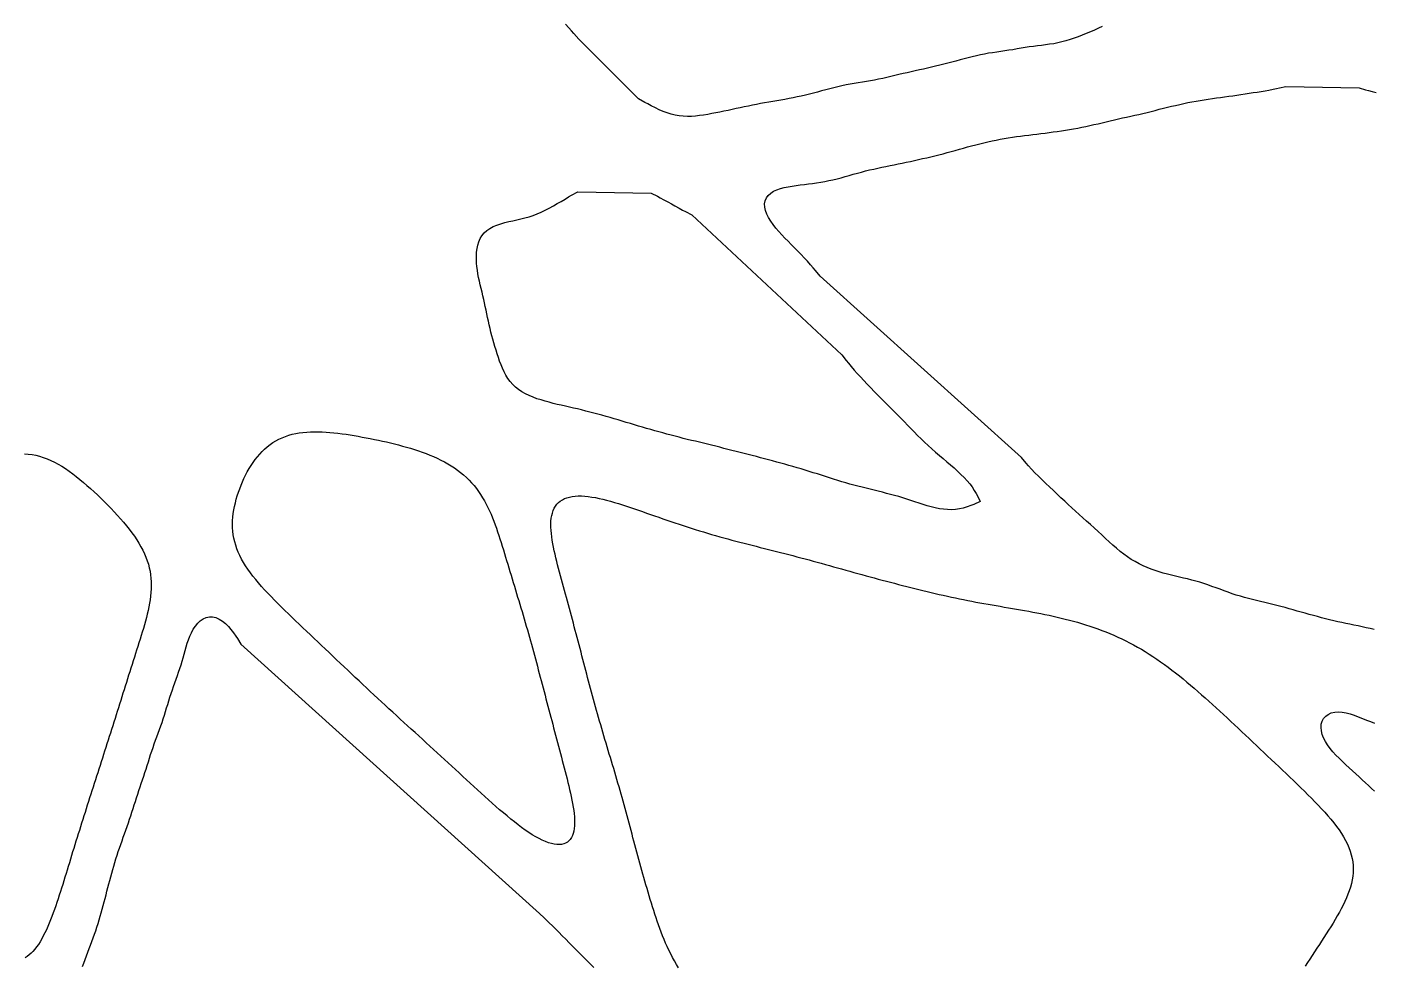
# Model space of a CAD drawing. Header units: metres. Extents: x 134 to 251, y -1 to 112.
# Drawn here: x 190.16 to 229.71, y 24.12 to 51.67 of the extents above; entities that cross this region are included whole.
import ezdxf

# ---------------------------------------------------------------- set-up
doc = ezdxf.new("R2010")
doc.units = ezdxf.units.M

msp = doc.modelspace()

# ---------------------------------------------------------------- linework, layer by layer
for points in [[(221.728, 51.685), (221.613, 51.633), (221.496, 51.582), (221.377, 51.531), (221.258, 51.482), (221.139, 51.433), (221.019, 51.386), (220.899, 51.341), (220.78, 51.3), (220.66, 51.263), (220.541, 51.231), (220.421, 51.204), (220.301, 51.181), (220.182, 51.162), (220.062, 51.145), (219.943, 51.13), (219.823, 51.116), (219.704, 51.1), (219.584, 51.084), (219.465, 51.066), (219.345, 51.046), (219.226, 51.026), (219.106, 51.005), (218.986, 50.986), (218.867, 50.967), (218.747, 50.95), (218.628, 50.933), (218.508, 50.916), (218.389, 50.898), (218.269, 50.877), (218.15, 50.854), (218.03, 50.828), (217.911, 50.799), (217.791, 50.768), (217.672, 50.736), (217.552, 50.704), (217.432, 50.672), (217.313, 50.641), (217.193, 50.61), (217.074, 50.58), (216.954, 50.551), (216.835, 50.523), (216.715, 50.494), (216.596, 50.466), (216.476, 50.438), (216.357, 50.411), (216.237, 50.384), (216.118, 50.357), (215.998, 50.33), (215.879, 50.303), (215.759, 50.275), (215.64, 50.247), (215.52, 50.219), (215.401, 50.191), (215.281, 50.164), (215.162, 50.138), (215.042, 50.114), (214.923, 50.091), (214.803, 50.071), (214.684, 50.051), (214.564, 50.033), (214.445, 50.013), (214.325, 49.993), (214.206, 49.971), (214.086, 49.946), (213.967, 49.919), (213.847, 49.89), (213.728, 49.859), (213.608, 49.827), (213.489, 49.795), (213.369, 49.763), (213.25, 49.732), (213.13, 49.702), (213.011, 49.673), (212.891, 49.645), (212.772, 49.619), (212.652, 49.593), (212.533, 49.57), (212.413, 49.547), (212.294, 49.526), (212.174, 49.505), (212.055, 49.485), (211.935, 49.465), (211.816, 49.444), (211.697, 49.422), (211.577, 49.399), (211.458, 49.375), (211.338, 49.351), (211.219, 49.326), (211.099, 49.301), (210.98, 49.276), (210.86, 49.251), (210.741, 49.225), (210.621, 49.2), (210.502, 49.175), (210.383, 49.151), (210.263, 49.128), (210.144, 49.106), (210.024, 49.086), (209.905, 49.069), (209.785, 49.057), (209.666, 49.049), (209.547, 49.046), (209.427, 49.051), (209.308, 49.064), (209.188, 49.085), (209.069, 49.114), (208.951, 49.151), (208.834, 49.195), (208.718, 49.244), (208.607, 49.297), (208.488, 49.358), (208.386, 49.412), (208.3, 49.459), (208.114, 49.562), (206.359, 51.317), (206.217, 51.482), (206.148, 51.558), (206.065, 51.649), (205.968, 51.755)], [(229.711, 33.989), (229.592, 34.019), (229.473, 34.047), (229.354, 34.073), (229.235, 34.098), (229.116, 34.122), (228.997, 34.146), (228.877, 34.17), (228.758, 34.195), (228.639, 34.221), (228.52, 34.249), (228.401, 34.278), (228.282, 34.309), (228.163, 34.34), (228.044, 34.371), (227.924, 34.404), (227.805, 34.436), (227.686, 34.469), (227.567, 34.502), (227.448, 34.535), (227.329, 34.568), (227.21, 34.601), (227.091, 34.635), (226.972, 34.667), (226.852, 34.698), (226.733, 34.728), (226.614, 34.757), (226.495, 34.785), (226.376, 34.813), (226.257, 34.841), (226.138, 34.869), (226.019, 34.9), (225.9, 34.933), (225.78, 34.968), (225.661, 35.005), (225.542, 35.044), (225.423, 35.086), (225.304, 35.129), (225.185, 35.173), (225.066, 35.217), (224.947, 35.26), (224.828, 35.302), (224.709, 35.342), (224.59, 35.379), (224.471, 35.413), (224.352, 35.445), (224.232, 35.476), (224.113, 35.504), (223.994, 35.531), (223.875, 35.559), (223.756, 35.588), (223.637, 35.618), (223.518, 35.649), (223.399, 35.684), (223.28, 35.723), (223.161, 35.766), (223.042, 35.813), (222.924, 35.865), (222.807, 35.922), (222.692, 35.984), (222.578, 36.052), (222.466, 36.125), (222.357, 36.204), (222.25, 36.287), (222.143, 36.376), (222.037, 36.47), (221.931, 36.567), (221.823, 36.668), (221.714, 36.77), (221.604, 36.872), (221.492, 36.975), (221.38, 37.076), (221.268, 37.175), (221.158, 37.273), (221.049, 37.37), (220.942, 37.466), (220.835, 37.563), (220.729, 37.66), (220.623, 37.759), (220.515, 37.861), (220.406, 37.964), (220.295, 38.069), (220.182, 38.175), (220.07, 38.28), (219.96, 38.387), (219.852, 38.491), (219.752, 38.591), (219.65, 38.699), (219.565, 38.791), (219.496, 38.869), (219.356, 39.036), (213.447, 44.356), (213.311, 44.523), (213.245, 44.6), (213.165, 44.691), (213.07, 44.797), (212.98, 44.894), (212.886, 44.993), (212.789, 45.093), (212.693, 45.19), (212.597, 45.287), (212.503, 45.383), (212.411, 45.479), (212.321, 45.576), (212.233, 45.673), (212.149, 45.771), (212.069, 45.872), (211.996, 45.975), (211.931, 46.078), (211.878, 46.182), (211.84, 46.285), (211.818, 46.385), (211.815, 46.482), (211.832, 46.572), (211.869, 46.655), (211.924, 46.729), (211.995, 46.794), (212.08, 46.849), (212.177, 46.894), (212.282, 46.931), (212.393, 46.96), (212.508, 46.984), (212.625, 47.004), (212.743, 47.02), (212.863, 47.036), (212.982, 47.05), (213.102, 47.065), (213.222, 47.081), (213.341, 47.098), (213.461, 47.117), (213.581, 47.138), (213.701, 47.162), (213.82, 47.188), (213.94, 47.217), (214.06, 47.248), (214.179, 47.281), (214.299, 47.315), (214.419, 47.349), (214.539, 47.383), (214.658, 47.415), (214.778, 47.446), (214.898, 47.476), (215.017, 47.504), (215.137, 47.53), (215.257, 47.555), (215.377, 47.579), (215.496, 47.603), (215.616, 47.627), (215.736, 47.651), (215.855, 47.676), (215.975, 47.701), (216.095, 47.727), (216.215, 47.754), (216.334, 47.781), (216.454, 47.808), (216.574, 47.836), (216.694, 47.864), (216.813, 47.892), (216.933, 47.921), (217.053, 47.952), (217.173, 47.984), (217.292, 48.017), (217.412, 48.05), (217.532, 48.084), (217.652, 48.118), (217.771, 48.151), (217.891, 48.183), (218.011, 48.214), (218.131, 48.244), (218.25, 48.273), (218.37, 48.3), (218.49, 48.327), (218.61, 48.352), (218.729, 48.375), (218.849, 48.397), (218.969, 48.417), (219.089, 48.436), (219.208, 48.454), (219.328, 48.47), (219.448, 48.485), (219.568, 48.5), (219.687, 48.514), (219.807, 48.528), (219.927, 48.543), (220.047, 48.558), (220.166, 48.574), (220.286, 48.591), (220.406, 48.608), (220.526, 48.627), (220.645, 48.646), (220.765, 48.666), (220.885, 48.686), (221.005, 48.707), (221.125, 48.73), (221.244, 48.754), (221.364, 48.778), (221.484, 48.805), (221.604, 48.832), (221.724, 48.861), (221.843, 48.89), (221.963, 48.919), (222.083, 48.947), (222.203, 48.974), (222.323, 49.001), (222.442, 49.027), (222.562, 49.053), (222.682, 49.08), (222.802, 49.107), (222.922, 49.135), (223.041, 49.165), (223.161, 49.195), (223.281, 49.225), (223.401, 49.255), (223.521, 49.285), (223.64, 49.315), (223.76, 49.344), (223.88, 49.372), (224, 49.4), (224.12, 49.426), (224.24, 49.451), (224.359, 49.475), (224.479, 49.497), (224.599, 49.517), (224.719, 49.536), (224.839, 49.554), (224.958, 49.571), (225.078, 49.588), (225.198, 49.604), (225.318, 49.621), (225.438, 49.638), (225.558, 49.655), (225.677, 49.672), (225.797, 49.69), (225.917, 49.708), (226.037, 49.727), (226.156, 49.745), (226.275, 49.763), (226.393, 49.782), (226.509, 49.801), (226.62, 49.82), (226.74, 49.844), (226.843, 49.864), (226.929, 49.882), (227.115, 49.926), (229.269, 49.888), (229.456, 49.829), (229.542, 49.805), (229.645, 49.777), (229.766, 49.747)], [(190.086, 39.149), (190.197, 39.141), (190.309, 39.127), (190.42, 39.106), (190.53, 39.078), (190.64, 39.043), (190.75, 39.002), (190.859, 38.955), (190.967, 38.903), (191.075, 38.844), (191.183, 38.781), (191.29, 38.713), (191.396, 38.64), (191.503, 38.563), (191.608, 38.482), (191.714, 38.398), (191.819, 38.311), (191.923, 38.222), (192.027, 38.13), (192.13, 38.036), (192.232, 37.94), (192.334, 37.843), (192.434, 37.744), (192.533, 37.645), (192.63, 37.545), (192.725, 37.444), (192.818, 37.343), (192.909, 37.241), (192.997, 37.139), (193.082, 37.037), (193.163, 36.935), (193.24, 36.833), (193.314, 36.73), (193.383, 36.628), (193.447, 36.525), (193.507, 36.423), (193.561, 36.32), (193.61, 36.217), (193.654, 36.115), (193.692, 36.012), (193.725, 35.909), (193.752, 35.805), (193.774, 35.702), (193.79, 35.599), (193.802, 35.495), (193.809, 35.391), (193.811, 35.287), (193.808, 35.182), (193.801, 35.078), (193.791, 34.973), (193.777, 34.868), (193.76, 34.763), (193.74, 34.658), (193.718, 34.553), (193.693, 34.447), (193.666, 34.342), (193.638, 34.236), (193.608, 34.131), (193.578, 34.025), (193.546, 33.919), (193.514, 33.814), (193.481, 33.708), (193.448, 33.602), (193.414, 33.496), (193.381, 33.391), (193.347, 33.285), (193.313, 33.179), (193.28, 33.073), (193.246, 32.967), (193.213, 32.861), (193.179, 32.756), (193.146, 32.65), (193.113, 32.544), (193.079, 32.438), (193.046, 32.332), (193.013, 32.227), (192.98, 32.121), (192.947, 32.015), (192.913, 31.909), (192.88, 31.803), (192.847, 31.698), (192.813, 31.592), (192.78, 31.486), (192.746, 31.38), (192.712, 31.274), (192.679, 31.169), (192.645, 31.063), (192.611, 30.957), (192.577, 30.851), (192.543, 30.745), (192.509, 30.64), (192.475, 30.534), (192.441, 30.428), (192.407, 30.322), (192.374, 30.216), (192.34, 30.111), (192.306, 30.005), (192.272, 29.899), (192.238, 29.793), (192.204, 29.687), (192.17, 29.582), (192.136, 29.476), (192.102, 29.37), (192.069, 29.264), (192.035, 29.158), (192.001, 29.053), (191.967, 28.947), (191.933, 28.841), (191.9, 28.735), (191.866, 28.629), (191.832, 28.524), (191.799, 28.418), (191.765, 28.312), (191.732, 28.206), (191.699, 28.1), (191.666, 27.995), (191.633, 27.889), (191.6, 27.783), (191.567, 27.677), (191.535, 27.571), (191.502, 27.466), (191.47, 27.36), (191.437, 27.254), (191.405, 27.148), (191.372, 27.042), (191.34, 26.937), (191.308, 26.831), (191.275, 26.725), (191.243, 26.619), (191.21, 26.514), (191.176, 26.408), (191.143, 26.303), (191.109, 26.198), (191.075, 26.093), (191.04, 25.988), (191.004, 25.884), (190.968, 25.78), (190.931, 25.678), (190.893, 25.576), (190.854, 25.476), (190.814, 25.377), (190.773, 25.279), (190.73, 25.184), (190.686, 25.091), (190.641, 25.002), (190.594, 24.915), (190.546, 24.833), (190.496, 24.754), (190.445, 24.681), (190.392, 24.612), (190.337, 24.55), (190.282, 24.493), (190.225, 24.444), (190.167, 24.401), (190.109, 24.365)], [(209.29, 24.063), (209.228, 24.167), (209.168, 24.271), (209.112, 24.375), (209.057, 24.479), (209.006, 24.584), (208.957, 24.69), (208.91, 24.795), (208.865, 24.901), (208.822, 25.007), (208.78, 25.113), (208.74, 25.219), (208.702, 25.326), (208.664, 25.432), (208.628, 25.539), (208.593, 25.645), (208.558, 25.752), (208.525, 25.859), (208.491, 25.966), (208.459, 26.072), (208.427, 26.179), (208.395, 26.286), (208.363, 26.392), (208.332, 26.499), (208.302, 26.606), (208.271, 26.713), (208.241, 26.819), (208.211, 26.926), (208.181, 27.033), (208.152, 27.14), (208.123, 27.246), (208.094, 27.353), (208.065, 27.46), (208.036, 27.566), (208.007, 27.673), (207.979, 27.78), (207.95, 27.886), (207.922, 27.993), (207.894, 28.1), (207.865, 28.206), (207.837, 28.313), (207.808, 28.42), (207.779, 28.527), (207.75, 28.633), (207.721, 28.74), (207.692, 28.847), (207.662, 28.953), (207.632, 29.06), (207.602, 29.167), (207.572, 29.274), (207.541, 29.38), (207.51, 29.487), (207.479, 29.594), (207.448, 29.7), (207.416, 29.807), (207.384, 29.914), (207.352, 30.021), (207.32, 30.127), (207.288, 30.234), (207.256, 30.341), (207.224, 30.448), (207.192, 30.554), (207.16, 30.661), (207.128, 30.768), (207.097, 30.875), (207.065, 30.981), (207.034, 31.088), (207.003, 31.195), (206.972, 31.301), (206.941, 31.408), (206.911, 31.515), (206.881, 31.622), (206.851, 31.728), (206.821, 31.835), (206.792, 31.942), (206.763, 32.048), (206.734, 32.155), (206.705, 32.262), (206.677, 32.368), (206.648, 32.475), (206.62, 32.582), (206.592, 32.688), (206.564, 32.795), (206.536, 32.902), (206.508, 33.008), (206.48, 33.115), (206.453, 33.222), (206.425, 33.328), (206.397, 33.435), (206.369, 33.542), (206.341, 33.648), (206.313, 33.755), (206.285, 33.862), (206.257, 33.968), (206.228, 34.075), (206.2, 34.182), (206.171, 34.288), (206.143, 34.395), (206.114, 34.502), (206.085, 34.608), (206.056, 34.715), (206.027, 34.822), (205.998, 34.929), (205.969, 35.035), (205.939, 35.142), (205.91, 35.249), (205.881, 35.355), (205.852, 35.462), (205.823, 35.568), (205.795, 35.674), (205.766, 35.781), (205.739, 35.887), (205.712, 35.992), (205.686, 36.097), (205.662, 36.202), (205.638, 36.306), (205.617, 36.409), (205.597, 36.511), (205.58, 36.612), (205.565, 36.711), (205.554, 36.808), (205.545, 36.903), (205.541, 36.996), (205.54, 37.086), (205.544, 37.173), (205.552, 37.256), (205.566, 37.336), (205.585, 37.411), (205.609, 37.482), (205.639, 37.549), (205.675, 37.61), (205.717, 37.666), (205.765, 37.716), (205.818, 37.761), (205.877, 37.8), (205.942, 37.833), (206.013, 37.86), (206.088, 37.881), (206.169, 37.897), (206.254, 37.907), (206.344, 37.911), (206.438, 37.911), (206.535, 37.905), (206.636, 37.895), (206.74, 37.881), (206.846, 37.862), (206.955, 37.84), (207.065, 37.815), (207.178, 37.787), (207.291, 37.756), (207.406, 37.723), (207.522, 37.688), (207.639, 37.652), (207.756, 37.613), (207.874, 37.574), (207.992, 37.534), (208.111, 37.494), (208.23, 37.452), (208.349, 37.411), (208.468, 37.369), (208.587, 37.327), (208.706, 37.286), (208.825, 37.244), (208.945, 37.203), (209.064, 37.163), (209.183, 37.122), (209.303, 37.082), (209.422, 37.043), (209.541, 37.004), (209.66, 36.966), (209.78, 36.929), (209.899, 36.892), (210.018, 36.856), (210.138, 36.82), (210.257, 36.785), (210.376, 36.751), (210.496, 36.717), (210.615, 36.684), (210.734, 36.651), (210.853, 36.619), (210.973, 36.587), (211.092, 36.556), (211.211, 36.525), (211.331, 36.495), (211.45, 36.464), (211.569, 36.434), (211.689, 36.404), (211.808, 36.373), (211.927, 36.343), (212.047, 36.313), (212.166, 36.283), (212.285, 36.252), (212.405, 36.222), (212.524, 36.191), (212.643, 36.16), (212.763, 36.129), (212.882, 36.097), (213.002, 36.065), (213.121, 36.033), (213.24, 36.001), (213.36, 35.968), (213.479, 35.935), (213.598, 35.903), (213.718, 35.87), (213.837, 35.836), (213.956, 35.803), (214.076, 35.77), (214.195, 35.737), (214.314, 35.704), (214.434, 35.67), (214.553, 35.637), (214.672, 35.605), (214.792, 35.572), (214.911, 35.54), (215.03, 35.507), (215.15, 35.475), (215.269, 35.443), (215.389, 35.412), (215.508, 35.38), (215.627, 35.349), (215.747, 35.318), (215.866, 35.288), (215.985, 35.257), (216.105, 35.227), (216.224, 35.197), (216.344, 35.168), (216.463, 35.138), (216.582, 35.109), (216.702, 35.081), (216.821, 35.053), (216.941, 35.025), (217.06, 34.998), (217.179, 34.971), (217.299, 34.945), (217.418, 34.919), (217.538, 34.894), (217.657, 34.87), (217.776, 34.846), (217.896, 34.823), (218.015, 34.8), (218.135, 34.778), (218.254, 34.757), (218.373, 34.735), (218.493, 34.715), (218.612, 34.694), (218.732, 34.674), (218.851, 34.653), (218.971, 34.633), (219.09, 34.613), (219.209, 34.593), (219.329, 34.572), (219.448, 34.551), (219.568, 34.529), (219.687, 34.507), (219.807, 34.484), (219.926, 34.461), (220.045, 34.437), (220.165, 34.412), (220.284, 34.385), (220.404, 34.358), (220.523, 34.33), (220.642, 34.3), (220.762, 34.27), (220.881, 34.237), (221, 34.204), (221.119, 34.169), (221.238, 34.132), (221.357, 34.094), (221.475, 34.054), (221.594, 34.012), (221.712, 33.968), (221.83, 33.923), (221.948, 33.875), (222.065, 33.825), (222.182, 33.773), (222.299, 33.719), (222.415, 33.662), (222.531, 33.603), (222.646, 33.542), (222.761, 33.479), (222.875, 33.413), (222.989, 33.344), (223.103, 33.274), (223.215, 33.201), (223.328, 33.125), (223.439, 33.048), (223.55, 32.968), (223.661, 32.887), (223.771, 32.803), (223.881, 32.718), (223.991, 32.631), (224.1, 32.543), (224.208, 32.453), (224.317, 32.362), (224.425, 32.269), (224.533, 32.175), (224.64, 32.081), (224.748, 31.985), (224.855, 31.889), (224.963, 31.792), (225.07, 31.694), (225.177, 31.596), (225.284, 31.497), (225.392, 31.398), (225.499, 31.298), (225.607, 31.198), (225.715, 31.097), (225.822, 30.996), (225.93, 30.895), (226.039, 30.793), (226.147, 30.691), (226.255, 30.589), (226.364, 30.487), (226.472, 30.384), (226.581, 30.282), (226.689, 30.179), (226.798, 30.076), (226.907, 29.973), (227.015, 29.87), (227.124, 29.766), (227.232, 29.663), (227.34, 29.56), (227.447, 29.457), (227.554, 29.353), (227.659, 29.25), (227.764, 29.147), (227.867, 29.044), (227.968, 28.941), (228.068, 28.838), (228.165, 28.735), (228.26, 28.631), (228.351, 28.528), (228.439, 28.425), (228.523, 28.322), (228.603, 28.218), (228.678, 28.115), (228.747, 28.011), (228.811, 27.907), (228.87, 27.803), (228.922, 27.699), (228.967, 27.594), (229.006, 27.49), (229.037, 27.385), (229.062, 27.28), (229.079, 27.175), (229.09, 27.07), (229.093, 26.965), (229.09, 26.859), (229.079, 26.754), (229.063, 26.648), (229.04, 26.543), (229.012, 26.437), (228.978, 26.331), (228.939, 26.226), (228.896, 26.12), (228.848, 26.015), (228.797, 25.909), (228.743, 25.803), (228.686, 25.698), (228.626, 25.592), (228.564, 25.486), (228.501, 25.381), (228.436, 25.275), (228.37, 25.17), (228.303, 25.064), (228.235, 24.959), (228.167, 24.853), (228.099, 24.748), (228.03, 24.642), (227.961, 24.537), (227.891, 24.431), (227.822, 24.326), (227.753, 24.22), (227.684, 24.115)], [(191.791, 24.104), (191.83, 24.209), (191.87, 24.315), (191.909, 24.42), (191.949, 24.525), (191.988, 24.63), (192.026, 24.736), (192.065, 24.841), (192.104, 24.946), (192.142, 25.052), (192.179, 25.157), (192.214, 25.262), (192.248, 25.368), (192.281, 25.473), (192.311, 25.579), (192.34, 25.684), (192.369, 25.789), (192.397, 25.895), (192.426, 26), (192.454, 26.106), (192.482, 26.211), (192.51, 26.317), (192.539, 26.422), (192.567, 26.528), (192.594, 26.633), (192.621, 26.739), (192.649, 26.844), (192.679, 26.95), (192.709, 27.055), (192.74, 27.16), (192.773, 27.266), (192.807, 27.371), (192.843, 27.477), (192.879, 27.582), (192.915, 27.687), (192.951, 27.793), (192.988, 27.898), (193.026, 28.003), (193.063, 28.109), (193.1, 28.214), (193.137, 28.319), (193.173, 28.425), (193.209, 28.53), (193.244, 28.635), (193.278, 28.741), (193.311, 28.846), (193.344, 28.952), (193.377, 29.057), (193.411, 29.162), (193.445, 29.268), (193.48, 29.373), (193.516, 29.479), (193.552, 29.584), (193.588, 29.689), (193.623, 29.795), (193.657, 29.9), (193.691, 30.005), (193.724, 30.111), (193.757, 30.216), (193.79, 30.322), (193.825, 30.427), (193.861, 30.532), (193.898, 30.638), (193.936, 30.743), (193.975, 30.848), (194.014, 30.954), (194.053, 31.059), (194.091, 31.164), (194.127, 31.27), (194.162, 31.375), (194.196, 31.481), (194.229, 31.586), (194.261, 31.691), (194.293, 31.797), (194.326, 31.902), (194.359, 32.008), (194.394, 32.113), (194.429, 32.219), (194.466, 32.324), (194.503, 32.429), (194.541, 32.535), (194.578, 32.64), (194.614, 32.745), (194.65, 32.851), (194.683, 32.956), (194.715, 33.062), (194.745, 33.167), (194.775, 33.272), (194.804, 33.378), (194.834, 33.483), (194.866, 33.589), (194.902, 33.694), (194.943, 33.798), (194.99, 33.9), (195.044, 33.999), (195.105, 34.092), (195.174, 34.176), (195.25, 34.249), (195.333, 34.307), (195.422, 34.347), (195.515, 34.366), (195.611, 34.365), (195.708, 34.342), (195.804, 34.299), (195.898, 34.239), (195.988, 34.165), (196.073, 34.081), (196.15, 33.993), (196.226, 33.892), (196.289, 33.803), (196.339, 33.727), (196.439, 33.56), (205.208, 25.664), (205.345, 25.533), (205.411, 25.469), (205.491, 25.391), (205.586, 25.299), (205.678, 25.209), (205.775, 25.112), (205.876, 25.011), (205.978, 24.908), (206.081, 24.803), (206.185, 24.697), (206.29, 24.59), (206.394, 24.485), (206.498, 24.38), (206.602, 24.277), (206.704, 24.177), (206.806, 24.078)], [(229.715, 29.25), (229.63, 29.33), (229.541, 29.412), (229.45, 29.496), (229.358, 29.581), (229.265, 29.667), (229.169, 29.755), (229.072, 29.845), (228.974, 29.935), (228.875, 30.027), (228.776, 30.12), (228.679, 30.215), (228.586, 30.31), (228.498, 30.407), (228.416, 30.506), (228.342, 30.607), (228.277, 30.71), (228.224, 30.813), (228.184, 30.917), (228.158, 31.02), (228.148, 31.12), (228.155, 31.216), (228.181, 31.304), (228.225, 31.383), (228.285, 31.45), (228.361, 31.504), (228.45, 31.544), (228.549, 31.568), (228.657, 31.576), (228.769, 31.57), (228.885, 31.551), (229.003, 31.521), (229.123, 31.482), (229.242, 31.436), (229.362, 31.387), (229.481, 31.338), (229.601, 31.29), (229.72, 31.245)]]:
    msp.add_lwpolyline(points)
for points in [[(218.138, 37.751), (217.952, 37.662), (217.867, 37.628), (217.764, 37.591), (217.645, 37.554), (217.534, 37.531), (217.418, 37.515), (217.3, 37.508), (217.182, 37.51), (217.063, 37.52), (216.944, 37.538), (216.824, 37.562), (216.705, 37.592), (216.586, 37.626), (216.466, 37.663), (216.347, 37.702), (216.227, 37.742), (216.108, 37.781), (215.989, 37.819), (215.869, 37.856), (215.75, 37.891), (215.631, 37.925), (215.511, 37.957), (215.392, 37.988), (215.273, 38.019), (215.153, 38.049), (215.034, 38.079), (214.914, 38.109), (214.795, 38.139), (214.676, 38.169), (214.556, 38.199), (214.437, 38.23), (214.318, 38.262), (214.198, 38.296), (214.079, 38.33), (213.96, 38.366), (213.84, 38.403), (213.721, 38.441), (213.602, 38.479), (213.482, 38.518), (213.363, 38.556), (213.244, 38.593), (213.124, 38.631), (213.005, 38.668), (212.886, 38.703), (212.766, 38.739), (212.647, 38.774), (212.528, 38.808), (212.408, 38.841), (212.289, 38.874), (212.17, 38.907), (212.05, 38.939), (211.931, 38.971), (211.811, 39.003), (211.692, 39.034), (211.573, 39.065), (211.454, 39.096), (211.334, 39.126), (211.215, 39.156), (211.096, 39.186), (210.976, 39.216), (210.857, 39.246), (210.738, 39.277), (210.618, 39.308), (210.499, 39.339), (210.38, 39.369), (210.26, 39.4), (210.141, 39.43), (210.022, 39.459), (209.902, 39.487), (209.783, 39.515), (209.664, 39.543), (209.545, 39.572), (209.425, 39.601), (209.306, 39.632), (209.187, 39.663), (209.067, 39.695), (208.948, 39.728), (208.829, 39.761), (208.709, 39.794), (208.59, 39.826), (208.471, 39.859), (208.352, 39.892), (208.232, 39.927), (208.113, 39.962), (207.994, 39.998), (207.874, 40.034), (207.755, 40.071), (207.636, 40.108), (207.517, 40.144), (207.397, 40.179), (207.278, 40.213), (207.159, 40.246), (207.04, 40.279), (206.92, 40.311), (206.801, 40.343), (206.682, 40.374), (206.562, 40.404), (206.443, 40.434), (206.324, 40.463), (206.205, 40.491), (206.085, 40.518), (205.966, 40.544), (205.847, 40.571), (205.728, 40.599), (205.608, 40.628), (205.489, 40.659), (205.37, 40.692), (205.251, 40.727), (205.133, 40.766), (205.017, 40.809), (204.904, 40.856), (204.794, 40.908), (204.69, 40.966), (204.593, 41.031), (204.503, 41.102), (204.421, 41.181), (204.347, 41.266), (204.281, 41.357), (204.222, 41.454), (204.169, 41.554), (204.121, 41.657), (204.077, 41.761), (204.037, 41.867), (203.999, 41.974), (203.964, 42.08), (203.93, 42.187), (203.898, 42.294), (203.868, 42.401), (203.839, 42.507), (203.81, 42.614), (203.782, 42.721), (203.756, 42.827), (203.731, 42.934), (203.706, 43.041), (203.682, 43.147), (203.659, 43.254), (203.637, 43.36), (203.615, 43.467), (203.592, 43.574), (203.568, 43.68), (203.544, 43.787), (203.519, 43.894), (203.493, 44), (203.467, 44.107), (203.442, 44.213), (203.419, 44.32), (203.4, 44.427), (203.383, 44.533), (203.37, 44.64), (203.361, 44.746), (203.357, 44.852), (203.356, 44.958), (203.361, 45.064), (203.373, 45.168), (203.392, 45.27), (203.421, 45.368), (203.462, 45.461), (203.515, 45.548), (203.581, 45.628), (203.66, 45.699), (203.75, 45.761), (203.85, 45.815), (203.957, 45.86), (204.07, 45.899), (204.186, 45.931), (204.304, 45.96), (204.422, 45.986), (204.542, 46.012), (204.661, 46.039), (204.78, 46.069), (204.9, 46.103), (205.019, 46.143), (205.138, 46.189), (205.258, 46.24), (205.377, 46.298), (205.495, 46.359), (205.613, 46.424), (205.728, 46.49), (205.839, 46.555), (205.958, 46.624), (206.061, 46.684), (206.146, 46.733), (206.332, 46.837), (208.48, 46.799), (208.666, 46.704), (208.751, 46.658), (208.852, 46.604), (208.97, 46.54), (209.077, 46.481), (209.184, 46.421), (209.302, 46.356), (209.403, 46.3), (209.489, 46.254), (209.675, 46.155), (214.077, 42.05), (214.211, 41.883), (214.275, 41.806), (214.354, 41.714), (214.446, 41.606), (214.536, 41.507), (214.631, 41.403), (214.729, 41.297), (214.829, 41.191), (214.93, 41.084), (215.032, 40.979), (215.133, 40.875), (215.234, 40.772), (215.334, 40.671), (215.433, 40.572), (215.531, 40.475), (215.628, 40.379), (215.724, 40.283), (215.821, 40.186), (215.917, 40.089), (216.013, 39.991), (216.109, 39.891), (216.206, 39.79), (216.305, 39.689), (216.407, 39.588), (216.51, 39.488), (216.616, 39.389), (216.723, 39.292), (216.833, 39.197), (216.944, 39.102), (217.054, 39.009), (217.164, 38.916), (217.272, 38.824), (217.377, 38.732), (217.479, 38.639), (217.577, 38.546), (217.67, 38.453), (217.756, 38.36), (217.835, 38.266), (217.906, 38.176), (217.971, 38.075), (218.024, 37.988), (218.065, 37.914)], [(205.917, 27.702), (205.855, 27.688), (205.787, 27.682), (205.715, 27.684), (205.638, 27.695), (205.556, 27.713), (205.47, 27.739), (205.381, 27.772), (205.289, 27.812), (205.193, 27.86), (205.095, 27.914), (204.994, 27.974), (204.892, 28.039), (204.788, 28.11), (204.683, 28.185), (204.576, 28.265), (204.469, 28.348), (204.361, 28.434), (204.253, 28.523), (204.145, 28.614), (204.036, 28.707), (203.927, 28.802), (203.819, 28.898), (203.71, 28.995), (203.601, 29.092), (203.493, 29.191), (203.385, 29.289), (203.277, 29.388), (203.169, 29.487), (203.061, 29.586), (202.954, 29.685), (202.846, 29.784), (202.739, 29.883), (202.631, 29.982), (202.524, 30.081), (202.416, 30.18), (202.309, 30.278), (202.201, 30.377), (202.093, 30.476), (201.985, 30.574), (201.877, 30.673), (201.769, 30.772), (201.66, 30.87), (201.552, 30.969), (201.443, 31.069), (201.334, 31.168), (201.225, 31.268), (201.116, 31.367), (201.007, 31.467), (200.897, 31.568), (200.788, 31.668), (200.678, 31.769), (200.568, 31.87), (200.458, 31.972), (200.348, 32.074), (200.238, 32.176), (200.128, 32.279), (200.018, 32.381), (199.908, 32.485), (199.798, 32.588), (199.688, 32.692), (199.578, 32.796), (199.468, 32.9), (199.358, 33.004), (199.248, 33.108), (199.138, 33.213), (199.028, 33.317), (198.918, 33.422), (198.808, 33.526), (198.698, 33.63), (198.589, 33.734), (198.48, 33.838), (198.371, 33.942), (198.263, 34.045), (198.155, 34.148), (198.047, 34.251), (197.941, 34.353), (197.835, 34.455), (197.73, 34.556), (197.627, 34.658), (197.525, 34.759), (197.425, 34.859), (197.327, 34.96), (197.231, 35.06), (197.137, 35.16), (197.047, 35.26), (196.959, 35.359), (196.875, 35.459), (196.795, 35.559), (196.719, 35.659), (196.647, 35.759), (196.58, 35.859), (196.518, 35.96), (196.461, 36.061), (196.41, 36.162), (196.364, 36.263), (196.323, 36.364), (196.288, 36.466), (196.259, 36.569), (196.236, 36.671), (196.218, 36.774), (196.205, 36.877), (196.198, 36.981), (196.196, 37.085), (196.199, 37.189), (196.206, 37.293), (196.218, 37.397), (196.234, 37.501), (196.254, 37.606), (196.278, 37.71), (196.305, 37.814), (196.335, 37.918), (196.369, 38.021), (196.405, 38.123), (196.444, 38.225), (196.486, 38.325), (196.531, 38.425), (196.579, 38.523), (196.629, 38.619), (196.682, 38.713), (196.738, 38.804), (196.797, 38.893), (196.859, 38.979), (196.924, 39.062), (196.992, 39.142), (197.063, 39.217), (197.137, 39.289), (197.215, 39.356), (197.296, 39.418), (197.38, 39.476), (197.467, 39.529), (197.557, 39.577), (197.651, 39.62), (197.747, 39.658), (197.845, 39.692), (197.946, 39.72), (198.05, 39.743), (198.156, 39.762), (198.263, 39.777), (198.373, 39.787), (198.484, 39.793), (198.596, 39.796), (198.71, 39.795), (198.825, 39.792), (198.94, 39.785), (199.056, 39.776), (199.173, 39.765), (199.291, 39.752), (199.409, 39.737), (199.527, 39.72), (199.645, 39.702), (199.764, 39.683), (199.883, 39.662), (200.002, 39.641), (200.121, 39.619), (200.24, 39.596), (200.359, 39.572), (200.478, 39.547), (200.597, 39.521), (200.716, 39.495), (200.834, 39.467), (200.953, 39.438), (201.071, 39.408), (201.188, 39.377), (201.305, 39.344), (201.422, 39.31), (201.538, 39.274), (201.652, 39.236), (201.766, 39.197), (201.879, 39.155), (201.99, 39.111), (202.099, 39.065), (202.207, 39.016), (202.313, 38.965), (202.416, 38.911), (202.517, 38.854), (202.615, 38.794), (202.711, 38.732), (202.803, 38.666), (202.892, 38.598), (202.978, 38.527), (203.06, 38.453), (203.139, 38.376), (203.214, 38.296), (203.285, 38.214), (203.353, 38.129), (203.418, 38.042), (203.479, 37.952), (203.537, 37.86), (203.592, 37.766), (203.643, 37.671), (203.692, 37.574), (203.739, 37.475), (203.783, 37.375), (203.825, 37.274), (203.865, 37.172), (203.903, 37.069), (203.94, 36.965), (203.976, 36.861), (204.011, 36.756), (204.045, 36.651), (204.079, 36.545), (204.112, 36.439), (204.145, 36.333), (204.177, 36.227), (204.209, 36.12), (204.241, 36.014), (204.274, 35.907), (204.306, 35.801), (204.338, 35.694), (204.37, 35.587), (204.403, 35.481), (204.435, 35.374), (204.468, 35.267), (204.5, 35.16), (204.532, 35.054), (204.565, 34.947), (204.597, 34.84), (204.629, 34.734), (204.661, 34.627), (204.693, 34.52), (204.725, 34.413), (204.756, 34.307), (204.788, 34.2), (204.819, 34.093), (204.85, 33.987), (204.88, 33.88), (204.91, 33.773), (204.94, 33.666), (204.97, 33.56), (205, 33.453), (205.029, 33.346), (205.058, 33.24), (205.087, 33.133), (205.116, 33.026), (205.144, 32.92), (205.172, 32.813), (205.201, 32.706), (205.229, 32.6), (205.257, 32.493), (205.285, 32.386), (205.313, 32.28), (205.341, 32.173), (205.369, 32.066), (205.397, 31.96), (205.425, 31.853), (205.453, 31.746), (205.481, 31.64), (205.51, 31.533), (205.538, 31.426), (205.566, 31.32), (205.594, 31.213), (205.622, 31.106), (205.65, 31), (205.679, 30.893), (205.707, 30.786), (205.735, 30.68), (205.763, 30.573), (205.791, 30.466), (205.82, 30.36), (205.848, 30.253), (205.876, 30.146), (205.904, 30.04), (205.932, 29.933), (205.96, 29.827), (205.987, 29.72), (206.014, 29.614), (206.041, 29.508), (206.067, 29.403), (206.092, 29.298), (206.116, 29.193), (206.139, 29.09), (206.16, 28.987), (206.179, 28.885), (206.196, 28.785), (206.211, 28.687), (206.223, 28.591), (206.232, 28.497), (206.237, 28.406), (206.238, 28.318), (206.235, 28.235), (206.227, 28.155), (206.215, 28.08), (206.197, 28.01), (206.174, 27.946), (206.145, 27.888), (206.111, 27.836), (206.071, 27.792), (206.025, 27.754), (205.974, 27.725)]]:
    msp.add_lwpolyline(points, close=True)

doc.saveas('drawing.dxf')
